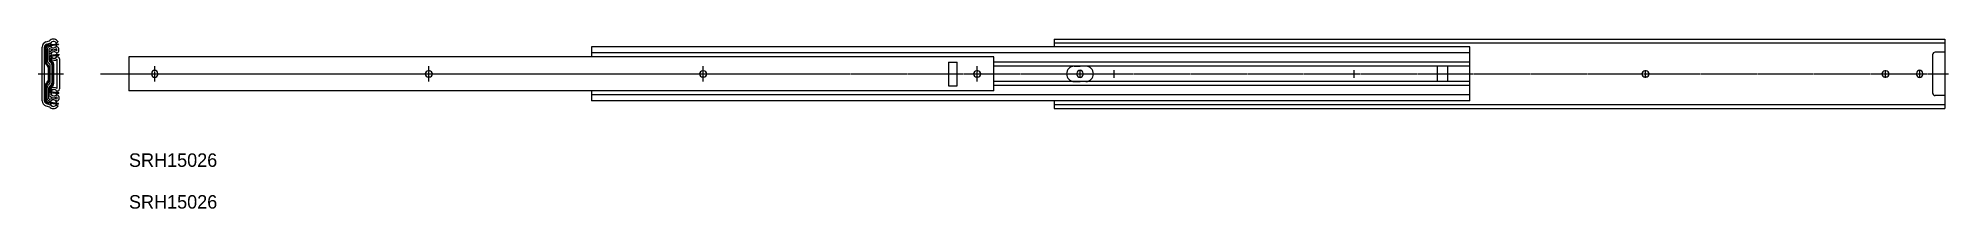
# Model space of a CAD drawing. Extents: x -57 to 1359, y 10 to 136.
import ezdxf

# ---------------------------------------------------------------- set-up
doc = ezdxf.new("R2010")
doc.units = 0
doc.linetypes.add('CENTER', pattern=[2, 1.25, -0.25, 0.25, -0.25])
doc.layers.get('0').update_dxf_attribs({"linetype": 'CONTINUOUS'})
doc.layers.add('CENTER', color=1, linetype='CENTER')

msp = doc.modelspace()

# ---------------------------------------------------------------- linework, layer by layer
at = {"color": 7, "linetype": 'CONTINUOUS'}
for p, q in [((-54.3, 90.1), (-54.3, 129.9)), ((-52.6, 90.1), (-52.6, 129.9)), ((-52.2, 119.1), (-52.2, 129.4)), ((-51.5, 133.7), (-48.9, 134.5)), ((-51.4, 119.1), (-51.4, 129.4)), ((-51, 132.1), (-48, 133.1)), ((-50.6, 128.6), (-50.6, 120.1)), ((-50.2, 131.6), (-42.4, 132.4)), ((-50.1, 130.8), (-42.3, 131.7)), ((-49.3, 128.6), (-49.3, 120.1)), ((-48, 128.4), (-47.5, 128.2)), ((-47.4, 129.7), (-46.9, 129.5)), ((-43.7, 130.1), (-45.1, 129.5)), ((-43.4, 128.7), (-44.6, 128.2)), ((-44.3, 133.4), (-43.8, 132.9)), ((-43.8, 132.9), (-42.6, 134)), ((-43.4, 127.1), (-43.4, 128.7)), ((-43.1, 134.5), (-42.6, 134)), ((-42.4, 132.4), (-42.3, 131.7)), ((-42.1, 126.9), (-42.1, 128.9)), ((1003.9, 130.1), (352.9, 130.1)), ((352.9, 130.1), (352.9, 122.6)), ((695.8, 135.8), (1355.8, 135.8)), ((695.8, 135.8), (695.8, 130.1)), ((1355.8, 132.9), (695.8, 132.9)), ((1003.9, 89.9), (1003.9, 130.1)), ((1355.8, 135.8), (1355.8, 84.3)), ((-51.1, 116.7), (-50.5, 116.1)), ((-50.6, 117.2), (-50, 116.7)), ((-50, 114.8), (-50, 105.2)), ((-49.4, 117.9), (-49.1, 117.7)), ((-48.4, 126.6), (-49.3, 126.5)), ((-48, 125.2), (-49.3, 125.1)), ((-49.2, 114.8), (-49.2, 105.2)), ((-49.1, 123.8), (-42, 124.6)), ((-49.1, 121.9), (-49.1, 123.8)), ((-48.7, 119.1), (-48.4, 118.9)), ((-48.4, 103.5), (-48.4, 116.5)), ((-48.3, 123.1), (-41.9, 123.8)), ((-48.3, 121.9), (-48.3, 123.1)), ((-47, 122.1), (-47.9, 121)), ((-47.8, 119.1), (-47.1, 118.4)), ((-47.3, 119.7), (-46.6, 119)), ((-47, 103.5), (-47, 116.5)), ((-46.5, 102.8), (-46.5, 117.2)), ((-45.7, 102.8), (-45.7, 117.2)), ((-43.2, 99.1), (-43.2, 120.9)), ((-42, 124.6), (-41.9, 123.8)), ((-41.6, 121.2), (-41.6, 98.8)), ((651, 122.6), (10, 122.6)), ((10, 122.6), (10, 97.4)), ((1003.9, 125.7), (352.9, 125.7)), ((617.5, 118.8), (617.5, 101.2)), ((617.5, 118.8), (623.9, 118.8)), ((623.9, 101.2), (623.9, 118.8)), ((651, 97.4), (651, 122.6)), ((1003.9, 118.6), (651, 118.6)), ((1003.9, 115.7), (651, 115.7)), ((710.6, 115.7), (714.9, 115.7)), ((719.2, 115.7), (714.9, 115.7)), ((979.7, 115.7), (979.7, 104.3)), ((987.6, 104.3), (987.6, 115.7)), ((1346.8, 124.1), (1346.8, 95.9)), ((1355.8, 126.1), (1348.8, 126.1)), ((-52.2, 100.9), (-52.2, 90.6)), ((-51.4, 100.9), (-51.4, 90.6)), ((-51.1, 103.3), (-50.5, 103.9)), ((-50.6, 102.8), (-50, 103.3)), ((-50.6, 91.4), (-50.6, 99.9)), ((-49.4, 102.1), (-49.1, 102.3)), ((-49.3, 91.4), (-49.3, 99.9)), ((-48.7, 100.9), (-48.4, 101.1)), ((-47.8, 100.9), (-47.1, 101.6)), ((-47.3, 100.3), (-46.6, 101)), ((26.9, 110.4), (26.9, 109.6)), ((31.4, 110.4), (31.4, 109.6)), ((231.9, 112.2), (232.7, 112.2)), ((231.9, 107.8), (232.7, 107.8)), ((435.1, 112.2), (435.9, 112.2)), ((435.1, 107.8), (435.9, 107.8)), ((617.5, 101.2), (623.9, 101.2)), ((638.3, 112.2), (639.1, 112.2)), ((638.3, 107.8), (639.1, 107.8)), ((1003.9, 104.3), (651, 104.3)), ((1003.9, 101.4), (651, 101.4)), ((710.6, 104.3), (714.9, 104.3)), ((712.6, 109.6), (712.6, 110.4)), ((719.2, 104.3), (714.9, 104.3)), ((717.1, 109.6), (717.1, 110.4)), ((1134.4, 112.2), (1133.6, 112.2)), ((1134.4, 107.8), (1133.6, 107.8)), ((1312.2, 112.2), (1311.4, 112.2)), ((1312.2, 107.8), (1311.4, 107.8)), ((1335, 110.4), (1335, 109.6)), ((1339.5, 110.4), (1339.5, 109.6)), ((-51.5, 86.3), (-48.9, 85.5)), ((-51, 87.9), (-48, 86.9)), ((-50.2, 88.4), (-42.4, 87.6)), ((-50.1, 89.2), (-42.3, 88.3)), ((-48, 94.8), (-49.3, 94.9)), ((-48.4, 93.4), (-49.3, 93.5)), ((-49.1, 98.1), (-49.1, 96.2)), ((-49.1, 96.2), (-42, 95.4)), ((-48.3, 98.1), (-48.3, 96.9)), ((-48.3, 96.9), (-41.9, 96.2)), ((-48, 91.6), (-47.5, 91.8)), ((-47, 97.9), (-47.9, 99)), ((-47.4, 90.3), (-46.9, 90.5)), ((-43.7, 89.9), (-45.1, 90.5)), ((-43.4, 91.3), (-44.6, 91.8)), ((-44.3, 86.6), (-43.8, 87.1)), ((-43.8, 87.1), (-42.6, 86)), ((-43.4, 92.9), (-43.4, 91.3)), ((-43.1, 85.5), (-42.6, 86)), ((-42.4, 87.6), (-42.3, 88.3)), ((-42.1, 93.1), (-42.1, 91.1)), ((-42, 95.4), (-41.9, 96.2)), ((651, 97.4), (10, 97.4)), ((352.9, 97.4), (352.9, 89.9)), ((1003.9, 94.4), (352.9, 94.4)), ((1003.9, 89.9), (352.9, 89.9)), ((695.8, 89.9), (695.8, 84.3)), ((1355.8, 87.1), (695.8, 87.1)), ((1355.8, 93.9), (1348.8, 93.9)), ((695.8, 84.3), (1355.8, 84.3))]:
    msp.add_line(p, q, dxfattribs=at)
for centre, radius, start, end in [((-50.3, 129.9), 3.98, 108.1936, 180), ((-50.3, 129.9), 2.33, 108.1936, 180), ((-50, 129.4), 2.2, 96.2408, 180), ((-50, 129.4), 1.4, 96.2408, 180), ((-49.2, 128.6), 1.39, 91.9328, 180), ((-49.1, 125.6), 4.45, 67.5641, 91.9328), ((-49.2, 128.6), 0.0428, 91.9328, 180), ((-49.1, 125.6), 3.1, 67.5641, 91.9328), ((-46, 131.7), 4.05, 44.4056, 135.9154), ((-46, 131.7), 2.4, 14.6587, 177.8228), ((-46, 131.7), 2.4, 197.015, 355.4665), ((-45.5, 124), 3.75, 56.5283, 134.3574), ((-46, 131.7), 3.75, 247.5641, 292.4359), ((-43.3, 128.9), 1.2, 0, 112.4359), ((-48.9, 119.1), 3.3, 180, 226.7818), ((-48.9, 119.1), 2.5, 180, 226.7818), ((-48.1, 120.1), 2.5, 180, 240.2068), ((-51.7, 114.8), 1.7, 0, 46.7818), ((-51.7, 114.8), 2.5, 0, 46.7818), ((-48.1, 120.1), 1.15, 180, 240.2068), ((-45.3, 121.9), 3.8, 180, 227.9349), ((-49.8, 116.5), 1.4, 0, 60.2068), ((-48.5, 127.1), 0.5, 273.7404, 314.3574), ((-49.8, 116.5), 2.75, 0, 60.2068), ((-45.3, 121.9), 3, 180, 227.9349), ((-48.1, 126.2), 1, 273.7404, 319.4057), ((-45.5, 124), 2.4, 10.2952, 182.1863), ((-45.5, 124), 3.9, 231.0959, 305.7548), ((-45.5, 124), 2.4, 201.4668, 351.0147), ((-45.5, 124), 2.4, 51.9629, 139.4057), ((-48.2, 117.2), 1.7, 0, 47.9349), ((-45.5, 124), 2.4, 231.0959, 311.693), ((-48.2, 117.2), 2.5, 0, 47.9349), ((-43.3, 126.9), 1.2, 231.9629, 0), ((-43, 121.2), 1.4, 0, 131.693), ((710.6, 110), 5.66, 90, 270), ((719.2, 110), 5.66, 270, 90), ((1348.8, 124.1), 2, 90, 180), ((-48.9, 100.9), 3.3, 133.2182, 180), ((-48.9, 100.9), 2.5, 133.2182, 180), ((-48.1, 99.9), 2.5, 119.7932, 180), ((-51.7, 105.2), 1.7, 313.2182, 0), ((-51.7, 105.2), 2.5, 313.2182, 0), ((-48.1, 99.9), 1.15, 119.7932, 180), ((-49.8, 103.5), 1.4, 299.7932, 0), ((-45.3, 98.1), 3.8, 132.0651, 180), ((-49.8, 103.5), 2.75, 299.7932, 0), ((-45.3, 98.1), 3, 132.0651, 180), ((-45.5, 96), 3.9, 54.2452, 128.9041), ((-48.2, 102.8), 1.7, 312.0651, 0), ((-48.2, 102.8), 2.5, 312.0651, 0), ((29.1, 110.4), 2.25, 0, 180), ((29.1, 109.6), 2.25, 180, 0), ((231.9, 110), 2.25, 90, 270), ((232.7, 110), 2.25, 270, 90), ((435.1, 110), 2.25, 90, 270), ((435.9, 110), 2.25, 270, 90), ((638.3, 110), 2.25, 90, 270), ((639.1, 110), 2.25, 270, 90), ((714.9, 110.4), 2.25, 0, 180), ((714.9, 109.6), 2.25, 180, 0), ((1133.6, 110), 2.25, 90, 270), ((1134.4, 110), 2.25, 270, 90), ((1311.4, 110), 2.25, 90, 270), ((1312.2, 110), 2.25, 270, 90), ((1337.2, 110.4), 2.25, 0, 180), ((1337.2, 109.6), 2.25, 180, 0), ((-50.3, 90.1), 3.98, 180, 251.8064), ((-50.3, 90.1), 2.33, 180, 251.8064), ((-50, 90.6), 2.2, 180, 263.7592), ((-50, 90.6), 1.4, 180, 263.7592), ((-49.2, 91.4), 1.39, 180, 268.0672), ((-49.2, 91.4), 0.0428, 180, 268.0672), ((-49.1, 94.4), 4.45, 268.0672, 292.4359), ((-49.1, 94.4), 3.1, 268.0672, 292.4359), ((-46, 88.3), 4.05, 224.0846, 315.5944), ((-48.5, 92.9), 0.5, 45.6426, 86.2596), ((-46, 88.3), 2.4, 182.1772, 345.3413), ((-46, 88.3), 2.4, 4.5335, 162.985), ((-45.5, 96), 3.75, 225.6426, 303.4717), ((-48.1, 93.8), 1, 40.5943, 86.2596), ((-45.5, 96), 2.4, 177.8137, 349.7048), ((-45.5, 96), 2.4, 8.9853, 158.5332), ((-46, 88.3), 3.75, 67.5641, 112.4359), ((-45.5, 96), 2.4, 220.5943, 308.0371), ((-45.5, 96), 2.4, 48.307, 128.9041), ((-43.3, 93.1), 1.2, 0, 128.0371), ((-43, 98.8), 1.4, 228.307, 0), ((-43.3, 91.1), 1.2, 247.5641, 0), ((1348.8, 95.9), 2, 180, 270)]:
    msp.add_arc(centre, radius, start, end, dxfattribs=at)
at = {"layer": 'CENTER', "color": 1, "linetype": 'CENTER'}
for p, q in [((29.1, 104.4), (29.1, 115.7)), ((232.3, 104.4), (232.3, 115.7)), ((435.5, 104.4), (435.5, 115.7)), ((638.7, 104.4), (638.7, 115.7)), ((-57.3, 110), (-38.6, 110)), ((-11.1, 110), (1358.8, 110)), ((714.9, 107), (714.9, 113)), ((740.3, 107), (740.3, 113)), ((918.1, 107), (918.1, 113)), ((1134, 107), (1134, 113)), ((1311.8, 107), (1311.8, 113)), ((1337.2, 113), (1337.2, 107))]:
    msp.add_line(p, q, dxfattribs=at)

# ---------------------------------------------------------------- texts
at = {"color": 7, "linetype": 'CONTINUOUS'}
for p in [(10, 41), (10, 10)]:
    msp.add_text('SRH15026', height=10, dxfattribs=at).set_placement(p)

doc.saveas('drawing.dxf')
